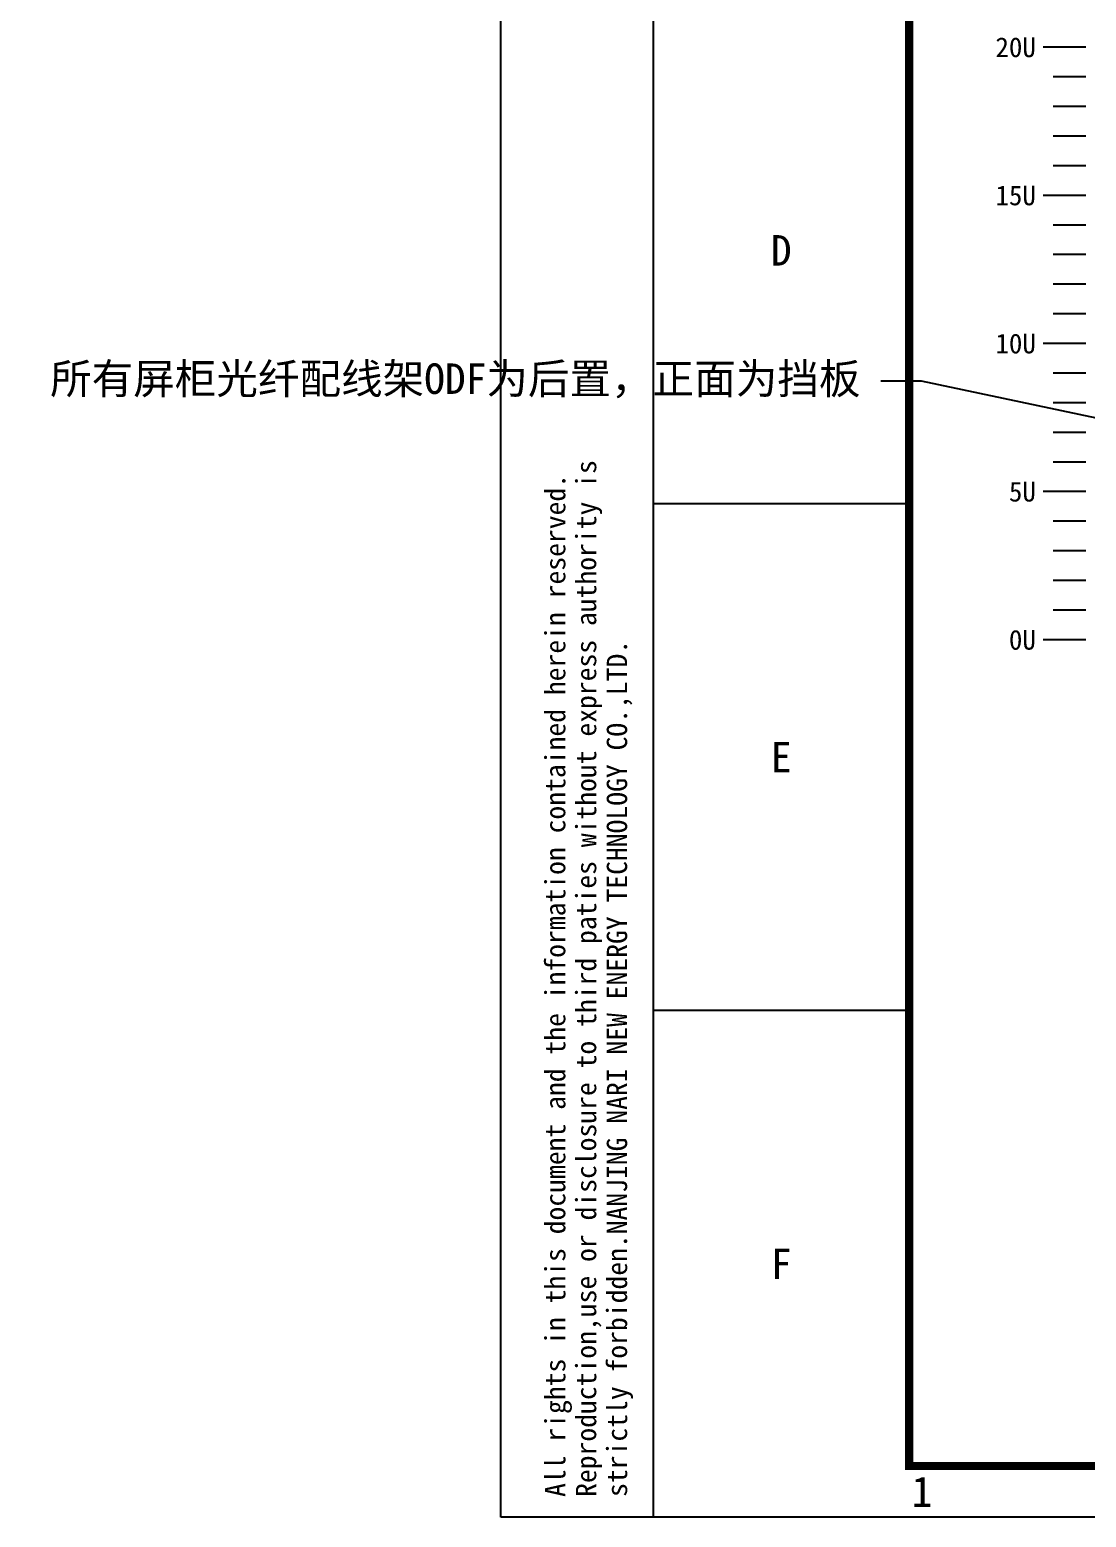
# Model space of a CAD drawing. Header units: millimetres. Extents: x 28 to 517, y 64 to 363.
# Drawn here: x 28 to 132, y 63.9 to 210.3 of the extents above; entities that cross this region are included whole.
import ezdxf
from ezdxf import colors
from ezdxf.entities.mleader import LeaderData, LeaderLine
from ezdxf.enums import TextEntityAlignment as Align
from ezdxf.math import Vec2, Vec3

# ---------------------------------------------------------------- set-up
doc = ezdxf.new("R2010")
doc.units = ezdxf.units.MM
doc.layers.add('可编辑文字', color=7, linetype='Continuous')
doc.layers.add('图框', color=3, linetype='Continuous')
doc.styles.get("Standard").update_dxf_attribs({"font": 'SimSun.ttf'})

# ---------------------------------------------------------------- blocks, each defined once
blk = doc.blocks.new('*U41')
at = {"layer": '图框'}
for p, q in [((0, 0), (0, 299.25)), ((40.19, 99.75), (15, 99.75)), ((40.19, 49.87), (15, 49.87)), ((15, 0), (0, 0))]:
    blk.add_line(p, q, dxfattribs=at)
blk.add_lwpolyline([(15, 299.25), (438.18, 299.25), (438.18, 0), (15, 0), (15, 299.25)], dxfattribs=at)
at = {"layer": '图框', "const_width": 0.806}
blk.add_lwpolyline([(40.19, 5.04), (433.14, 5.04), (433.14, 294.21), (40.19, 294.21), (40.19, 5.04)], dxfattribs=at)
at = {"layer": '图框'}
for s, p in [('D', (27.59, 124.69)), ('E', (27.59, 74.81)), ('F', (27.59, 24.94)), ('1', (41.45, 2.52))]:
    blk.add_text(s, height=3, dxfattribs=at).set_placement(p, align=Align.MIDDLE)
at = {"layer": '图框', "insert": (13, 2), "char_height": 2, "width": 107.0745, "attachment_point": 7, "rotation": 90, "line_spacing_factor": 0.912}
blk.add_mtext('All rights in this document and the information contained herein reserved.\\PReproduction,use or disclosure to third paties without express authority is strictly forbidden.NANJING NARI NEW ENERGY TECHNOLOGY CO.,LTD.', dxfattribs=at)
blk = doc.blocks.new('TG8前视素体')
at = {"layer": '可编辑文字', "color": 1, "ltscale": 40}
for p, q in [((-0.1, 99.8), (-6.6, 99.8)), ((-0.1, 95.3), (-5.1, 95.3)), ((-0.1, 90.8), (-5.1, 90.8)), ((-0.1, 86.3), (-5.1, 86.3)), ((-0.1, 81.8), (-5.1, 81.8)), ((-0.1, 77.3), (-6.6, 77.3)), ((-0.1, 72.8), (-5.1, 72.8)), ((-0.1, 68.3), (-5.1, 68.3)), ((-0.1, 63.8), (-5.1, 63.8)), ((-0.1, 59.3), (-5.1, 59.3)), ((-0.1, 54.8), (-6.6, 54.8)), ((-0.1, 50.3), (-5.1, 50.3)), ((-0.1, 45.8), (-5.1, 45.8)), ((-0.1, 41.3), (-5.1, 41.3)), ((-0.1, 36.8), (-5.1, 36.8)), ((-0.1, 32.3), (-6.6, 32.3)), ((-0.1, 27.8), (-5.1, 27.8)), ((-0.1, 23.3), (-5.1, 23.3)), ((-0.1, 18.8), (-5.1, 18.8)), ((-0.1, 14.3), (-5.1, 14.3)), ((-0.1, 9.8), (-6.6, 9.8))]:
    blk.add_line(p, q, dxfattribs=at)
at = {"layer": '可编辑文字', "color": 1}
for s, p in [('20U', (-7.72, 99.8)), ('15U', (-7.72, 77.3)), ('10U', (-7.72, 54.8)), ('5U', (-7.72, 32.3)), ('0U', (-7.72, 9.8))]:
    blk.add_text(s, height=3, dxfattribs=at).set_placement(p, align=Align.MIDDLE_RIGHT)

msp = doc.modelspace()

# ---------------------------------------------------------------- block references
at = {"layer": '可编辑文字', "xscale": 0.6480000000000001, "yscale": 0.6480000000000001, "zscale": 0.6480000000000001}
msp.add_blockref('TG8前视素体', (132.07, 143.87), dxfattribs=at)
at = {"layer": '图框'}
msp.add_blockref('*U41', (74.42, 63.86), dxfattribs=at)

# ---------------------------------------------------------------- leaders
at = {"layer": '可编辑文字', "color": 2}
ml = msp.add_multileader_mtext('Standard', dxfattribs=at)
ml.set_content('所有屏柜光纤配线架ODF为后置，正面为挡板', color=2)
ml.set_leader_properties()
ml.build(insert=Vec2(0, 0))
ml.multileader.update_dxf_attribs({"dogleg_length": 4, "arrow_head_size": 3})
ctx = ml.context
ctx.base_point, ctx.char_height, ctx.arrow_head_size, ctx.plane_origin = Vec3(24.51, 175.69), 3, 3, Vec3(144.61, 209.96)
ctx.text_align_type = 2
notes = []
notes.append((ctx, [(1, (1, 1, 0), (115.81, 175.69), (-1, 0), 4, [(0, [(144.61, 169.56)], 0, [])])]))
ctx.mtext.insert, ctx.mtext.alignment, ctx.mtext.flow_direction = Vec3(109.81, 177.42), 3, 5
for ctx, leaders in notes:
    for number, flags, end, landing, length, lines in leaders:
        leader = LeaderData()
        leader.index, (leader.has_last_leader_line, leader.has_dogleg_vector, leader.attachment_direction) = number, flags
        leader.last_leader_point, leader.dogleg_vector, leader.dogleg_length = Vec3(end), Vec3(landing), length
        for number, points, colour, breaks in lines:
            line = LeaderLine()
            line.index, line.vertices, line.color, line.breaks = number, Vec3.list(points), colors.encode_raw_color(colour), breaks
            leader.lines.append(line)
        ctx.leaders.append(leader)

doc.saveas('drawing.dxf')
